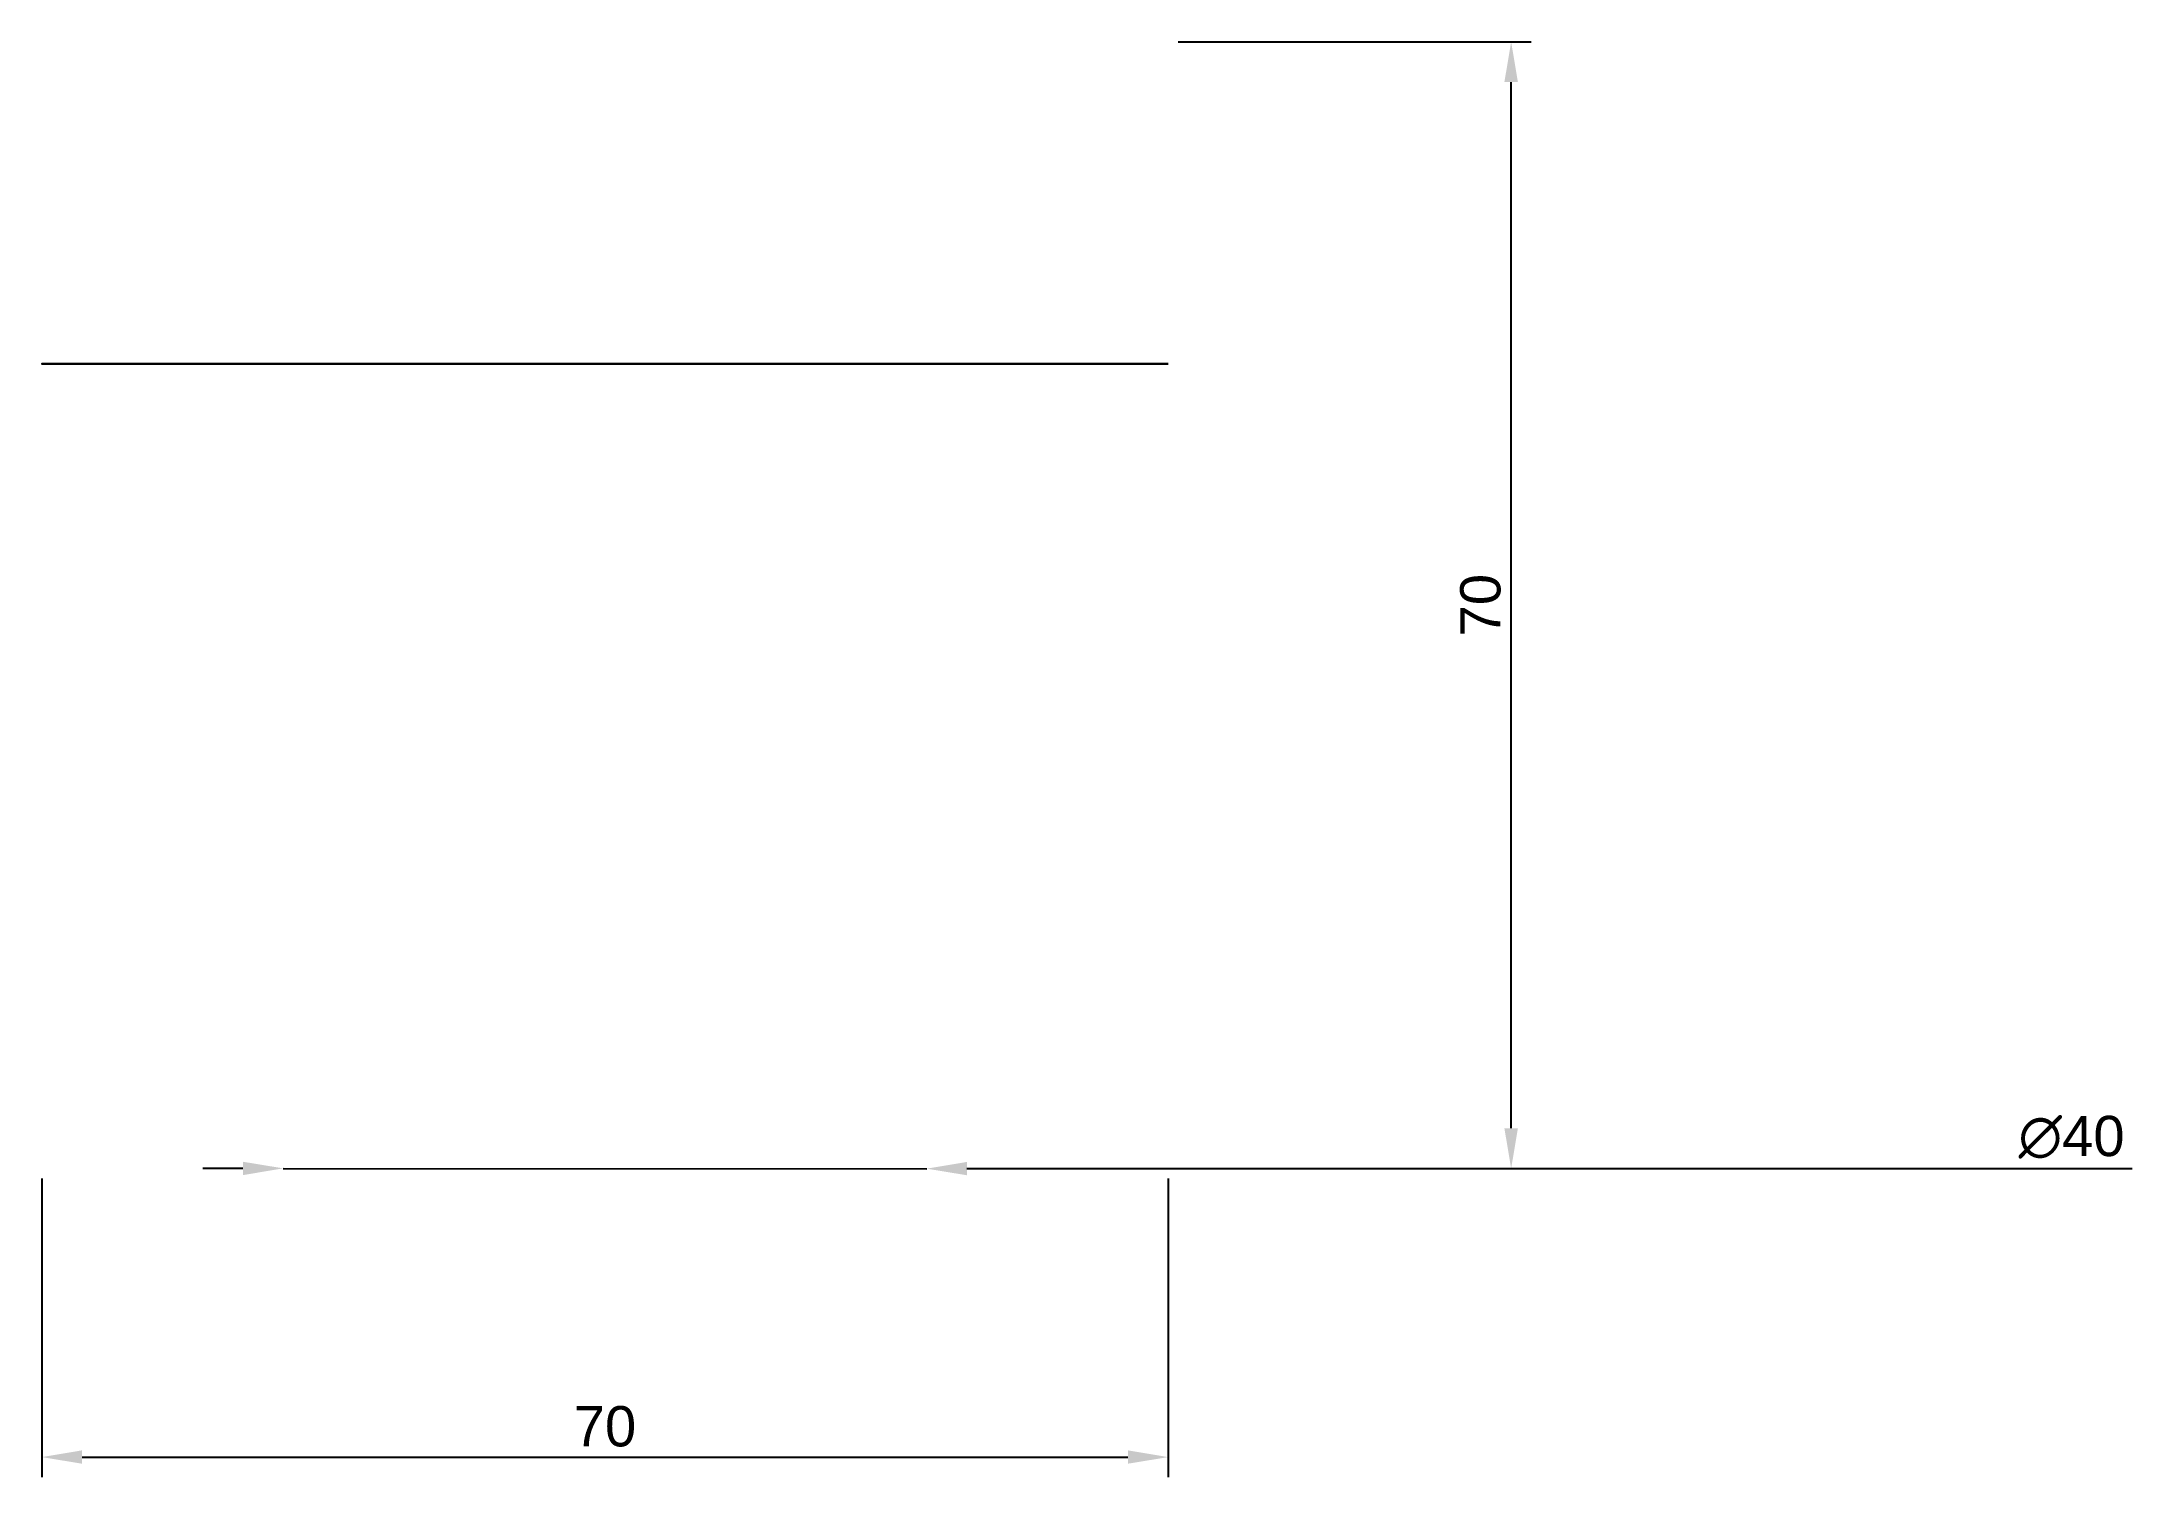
# Model space of a CAD drawing. Header units: centimetres. Extents: x 100 to 230, y 81 to 170.
import ezdxf

# ---------------------------------------------------------------- set-up
doc = ezdxf.new("R2010")
doc.units = ezdxf.units.CM
doc.styles.get("Standard").update_dxf_attribs({"font": 'arial.ttf'})
doc.dimstyles.new('ISO-25', dxfattribs={"dimtxt": 2.5, "dimasz": 2.5, "dimexe": 1.25, "dimexo": 0.625, "dimtad": 1, "dimtxsty": 'Standard', "dimcen": 2.5, "dimadec": 0, "dimazin": 0, "dimtfac": 1, "dimtmove": 0, "dimatfit": 3, "dimfxl": 1, "dimarcsym": 0})

# ---------------------------------------------------------------- blocks, each defined once
blk = doc.blocks.new('*D1')
at = {"color": 0, "lineweight": -2, "transparency": 16777216}
for p, q in [((170.63, 170), (192.57, 170)), ((191.32, 102.5), (191.32, 167.5)), ((170.63, 100), (192.57, 100))]:
    blk.add_line(p, q, dxfattribs=at)
at = {"color": 0, "transparency": 16777216}
for points in [[(190.9, 167.5), (191.74, 167.5), (191.32, 170)], [(190.9, 102.5), (191.74, 102.5), (191.32, 100)]]:
    blk.add_solid(points, dxfattribs=at)
at = {"layer": 'Defpoints', "color": 0, "transparency": 16777216}
for p in [(170, 170), (191.32, 170), (170, 100)]:
    blk.add_point(p, dxfattribs=at)
at = {"color": 0, "transparency": 16777216, "insert": (189.42, 135), "char_height": 2.5, "attachment_point": 5, "rotation": 90}
blk.add_mtext('70', dxfattribs=at)
blk = doc.blocks.new('*D2')
at = {"color": 0, "lineweight": -2, "transparency": 16777216}
for p, q in [((100, 99.38), (100, 80.82)), ((170, 99.38), (170, 80.82)), ((102.5, 82.07), (167.5, 82.07))]:
    blk.add_line(p, q, dxfattribs=at)
at = {"color": 0, "transparency": 16777216}
for points in [[(102.5, 82.49), (102.5, 81.66), (100, 82.07)], [(167.5, 82.49), (167.5, 81.66), (170, 82.07)]]:
    blk.add_solid(points, dxfattribs=at)
at = {"layer": 'Defpoints', "color": 0, "transparency": 16777216}
for p in [(100, 100), (170, 100), (170, 82.07)]:
    blk.add_point(p, dxfattribs=at)
at = {"color": 0, "transparency": 16777216, "insert": (135, 83.97), "char_height": 2.5, "attachment_point": 5}
blk.add_mtext('70', dxfattribs=at)
blk = doc.blocks.new('*D3')
at = {"color": 0, "lineweight": -2, "transparency": 16777216}
for p, q in [((112.5, 100.01), (110, 100.01)), ((115, 100.01), (155, 99.99)), ((229.92, 99.97), (157.5, 99.99))]:
    blk.add_line(p, q, dxfattribs=at)
at = {"color": 0, "transparency": 16777216}
for points in [[(112.5, 100.42), (112.5, 99.59), (115, 100.01)], [(157.5, 100.41), (157.5, 99.58), (155, 99.99)]]:
    blk.add_solid(points, dxfattribs=at)
at = {"layer": 'Defpoints', "color": 0, "transparency": 16777216}
for p in [(115, 100.01, 80), (155, 99.99, 80)]:
    blk.add_point(p, dxfattribs=at)
at = {"color": 0, "transparency": 16777216, "insert": (226.15, 101.94), "char_height": 2.5, "attachment_point": 5, "rotation": 359.9811}
blk.add_mtext('∅40', dxfattribs=at)

msp = doc.modelspace()

# ---------------------------------------------------------------- linework, layer by layer
at = {"extrusion": (0, -1, 0)}
for radius in [35, 17.5]:
    msp.add_circle((135, 120, -150), radius, dxfattribs=at)

# ---------------------------------------------------------------- dimensions: what is measured, and where the dimension line sits
dim = msp.add_aligned_dim(p1=(170, 100), p2=(170, 170), distance=-21.32, dimstyle='ISO-25')
dim.commit()
dim.dimension.update_dxf_attribs({"geometry": '*D1', "text_midpoint": (189.418, 135)})
dim = msp.add_diameter_dim_2p(p1=(115, 100.007, 160), p2=(155, 99.993, 160), dimstyle='ISO-25')
dim.commit()
dim.dimension.update_dxf_attribs({"geometry": '*D3', "text_midpoint": (226.146, 99.97, 80), "dimtype": 163})
dim = msp.add_linear_dim(base=(170, 82.073), p1=(100, 100), p2=(170, 100), dimstyle='ISO-25')
dim.commit()
dim.dimension.update_dxf_attribs({"geometry": '*D2', "text_midpoint": (135, 83.975)})

doc.saveas('drawing.dxf')
